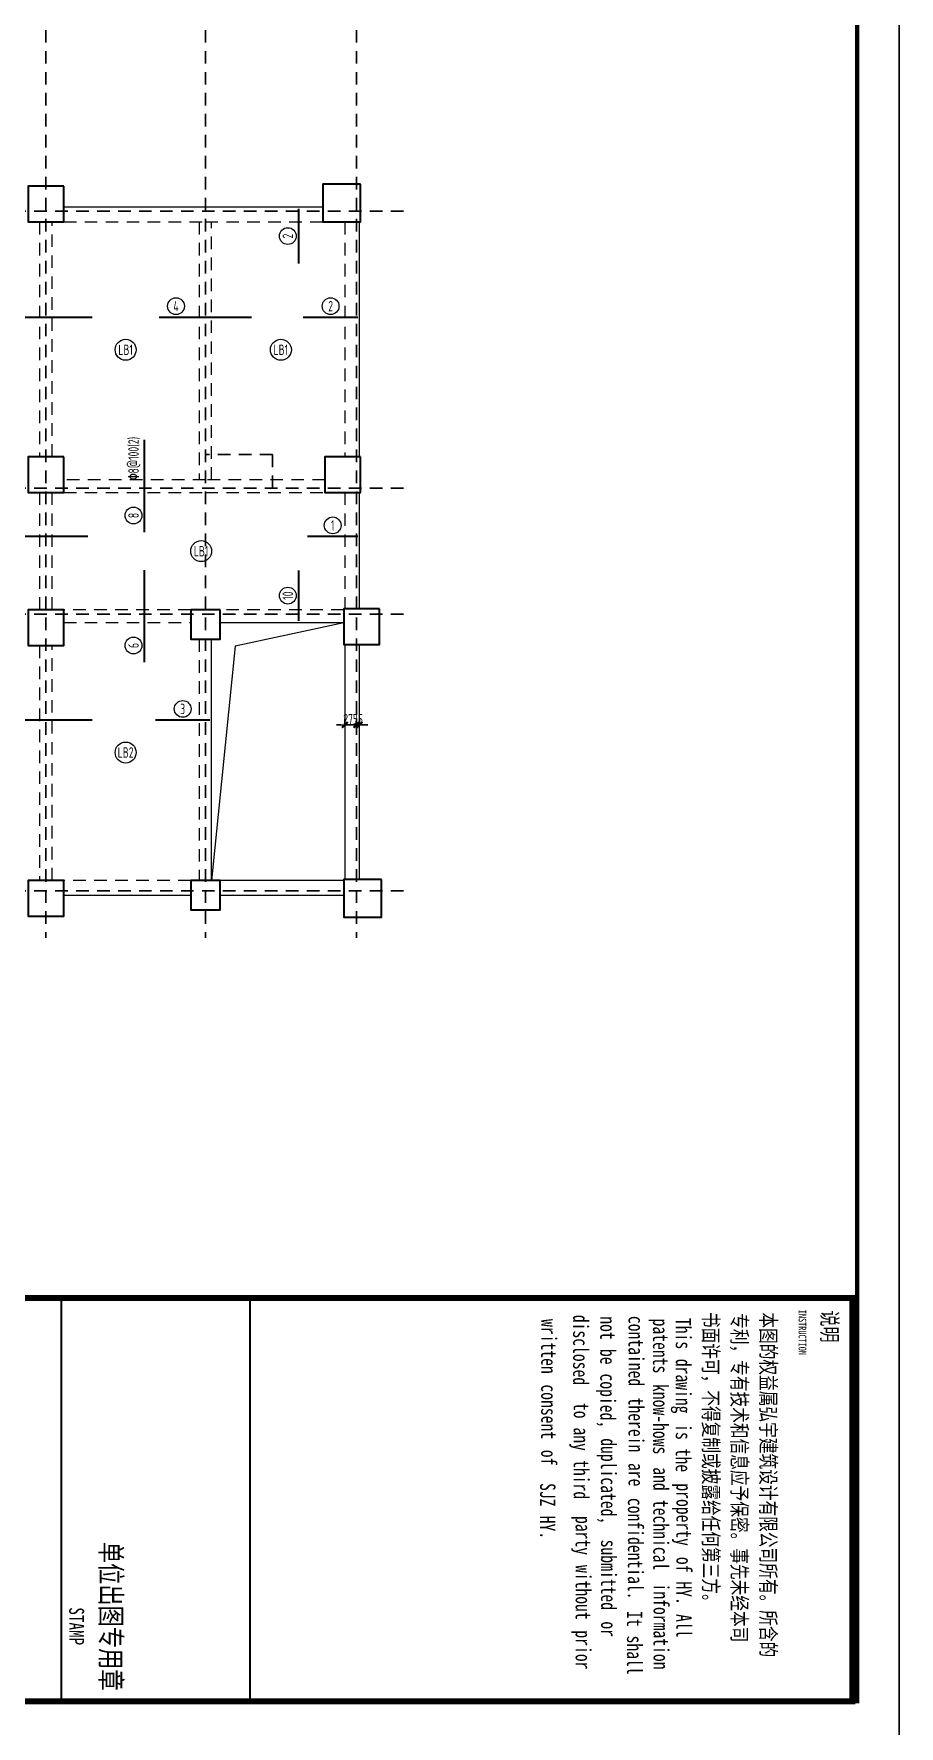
# Model space of a CAD drawing. Header units: millimetres. Extents: x 539196 to 807275, y 431843 to 1156631.
# Drawn here: x 786653 to 807275, y 684552 to 724889 of the extents above; entities that cross this region are included whole.
import ezdxf
from ezdxf.enums import TextEntityAlignment as Align

# ---------------------------------------------------------------- set-up
doc = ezdxf.new("R2010")
doc.units = ezdxf.units.MM
doc.header["$MEASUREMENT"] = 0
doc.linetypes.add('DOTE', pattern=[2.42, 2, -0.2, 0.02, -0.2])
doc.linetypes.add('虚线', pattern=[500, 300, -200])
for name, color, linetype in [('DOTE', 1, 'DOTE'), ('PUB_TITLE', 4, 'Continuous'), ('TK', 9, 'Continuous')]:
    doc.layers.add(name, color=color, linetype=linetype)
for name, color, linetype, lineweight in [('尺寸标注-梁', 3, 'Continuous', 18), ('板洞边线', 253, 'Continuous', 18), ('楼板正筋文字', 7, 'Continuous', 18), ('楼板负筋文字', 7, 'Continuous', 18), ('楼板负筋编号', 3, 'Continuous', 18), ('楼板负筋钢筋', 1, 'Continuous', 35), ('砼柱', 2, 'Continuous', 35), ('砼梁', 4, 'Continuous', 18)]:
    doc.layers.add(name, color=color, linetype=linetype, lineweight=lineweight)
doc.styles.add('-宋体', font='', dxfattribs={"width": 0.8})
doc.styles.add('样式 1_yjk_yjk_yjk_yjk_yjk_yjk_yjk_yjk_yjk_yjk_yjk_yjk_yjk_yjk', font='yjkeng.shx', dxfattribs={"width": 0.7, "bigfont": 'yjkchn.shx'})
doc.styles.get('-宋体').set_extended_font_data('SimSun')
doc.dimstyles.new('盈建科结构_yjk_yjk_yjk_yjk_yjk_yjk_yjk_yjk_yjk_yjk_yjk_yjk_yjk_yjk', dxfattribs={"dimscale": 100, "dimtxt": 2.5, "dimasz": 1, "dimexe": 1.5, "dimexo": 0.625, "dimgap": 0.1, "dimtad": 1, "dimdec": 0, "dimrnd": 1, "dimzin": 0, "dimdsep": 46, "dimtxsty": '样式 1_yjk_yjk_yjk_yjk_yjk_yjk_yjk_yjk_yjk_yjk_yjk_yjk_yjk_yjk', "dimblk": '_yjkbk', "dimblk1": 'ARCHTICK', "dimblk2": 'ARCHTICK', "dimcen": 0.09, "dimadec": 0, "dimazin": 0, "dimtfac": 1, "dimtdec": 4, "dimtix": 1, "dimtmove": 2, "dimatfit": 3, "dimfxl": 0, "dimtolj": 1, "dimtzin": 0, "dimarcsym": 0})

# ---------------------------------------------------------------- blocks, each defined once
blk = doc.blocks.new('图签11')
for p, q in [((3661956, -366171), (3661956, -326171)), ((3668756, -336322), (3661956, -336322)), ((3661956, -336322), (3668756, -336322)), ((3668732, -339499), (3662780, -339499))]:
    blk.add_line(p, q)
at = {"const_width": 34}
for points in [[(3661956, -336322), (3668756, -336322)], [(3661956, -339499), (3668732, -339499)]]:
    blk.add_lwpolyline(points, dxfattribs=at)
at = {"layer": 'PUB_TITLE', "const_width": 100}
blk.add_lwpolyline([(3661956, -326171), (3668756, -326171), (3668756, -366170), (3661956, -366170)], close=True, dxfattribs=at)
at = {"style": '-宋体', "width": 0.75}
for s, height, p in [('INSTRUCTION', 129.15, (3662157, -327077)), ('单位出图专用章', 350, (3666068, -338838)), ('STAMP', 250, (3667171, -339368))]:
    blk.add_text(s, height=height, dxfattribs=at).set_placement(p)
at = {"layer": 'TK', "color": 9, "style": '-宋体', "width": 0.75}
blk.add_text('说明', height=265.8, dxfattribs=at).set_placement((3662166, -326686))
at = {"layer": 'TK', "style": '-宋体', "width": 0.75}
for s, height, p in [('本图的权益属弘宇建筑设计有限公司所有。所含的', 258.23, (3662201, -327716)), ('专利，专有技术和信息应予保密。事先未经本司', 258.23, (3662214, -328201)), ('书面许可，不得复制或披露给任何第三方。', 258.23, (3662193, -328683)), ('This', 258.2, (3662293, -329146)), ('drawing', 258.2, (3662982, -329146)), ('is', 258.2, (3664084, -329146)), ('the', 258.2, (3664497, -329146)), ('property', 258.2, (3665082, -329136)), ('of', 258.2, (3666321, -329136)), ('HY.', 258.2, (3666734, -329136)), ('All', 258.2, (3667285, -329136)), ('patents', 258.2, (3662305, -329530)), ('know-hows', 258.2, (3663407, -329530)), ('and', 258.2, (3664810, -329525)), ('technical', 258.2, (3665361, -329525)), ('information', 258.23, (3666770, -329521)), ('contained', 258.2, (3662259, -329943)), ('therein', 258.2, (3663637, -329943)), ('confidential.', 258.23, (3665327, -329953)), ('shall', 258.2, (3667647, -329968)), ('are', 258.2, (3664738, -329943)), ('It', 258.2, (3667234, -329968)), ('not', 258.2, (3662266, -330419)), ('be', 258.2, (3662817, -330419)), ('copied,', 258.2, (3663230, -330419)), ('duplicated,', 258.23, (3664322, -330407)), ('submitted', 258.2, (3666031, -330405)), ('or', 258.2, (3667408, -330405)), ('disclosed', 258.2, (3662241, -330876)), ('to', 258.2, (3663726, -330866)), ('any', 258.2, (3664139, -330866)), ('third', 258.2, (3664690, -330866)), ('party', 258.2, (3665632, -330834)), ('without', 258.2, (3666458, -330834)), ('prior', 258.2, (3667560, -330834)), ('written', 258.2, (3662312, -331414)), ('consent', 258.2, (3663414, -331414)), ('of', 258.2, (3664516, -331414)), ('SJZ', 258.2, (3665076, -331433)), ('HY.', 258.2, (3665627, -331433))]:
    blk.add_text(s, height=height, dxfattribs=at).set_placement(p)
blk = doc.blocks.new('_yjkbk')
blk.add_line((-1, 0), (1.5, 0))
blk.add_lwpolyline([(-0.7, -0.7, 0.5, 0.5, 0), (0.7, 0.7, 0.5, 0.5, 0)], format="xyseb")
blk = doc.blocks.new('*D656')
at = {"layer": 'Defpoints', "color": 0}
for p in [(794340, 708420), (794340, 708419), (794415, 708419)]:
    blk.add_point(p, dxfattribs=at)
at = {"layer": '尺寸标注-梁', "color": 0, "lineweight": -2}
for p, q in [((794240, 708420), (794140, 708420)), ((794340, 708419), (794340, 708570)), ((794415, 708420), (794340, 708420)), ((794415, 708419), (794415, 708570)), ((794515, 708420), (794615, 708420))]:
    blk.add_line(p, q, dxfattribs=at)
at = {"layer": '尺寸标注-梁', "color": 0, "lineweight": -2, "xscale": 100, "yscale": 100, "zscale": 100}
blk.add_blockref('_yjkbk', (794340, 708420), dxfattribs=at)
at = {"layer": '尺寸标注-梁', "color": 0, "lineweight": -2, "xscale": 100, "yscale": 100, "zscale": 100, "rotation": 180}
blk.add_blockref('_yjkbk', (794415, 708420), dxfattribs=at)
at = {"layer": '尺寸标注-梁', "color": 0, "insert": (794378, 708555), "char_height": 250, "attachment_point": 5, "style": '样式 1_yjk_yjk_yjk_yjk_yjk_yjk_yjk_yjk_yjk_yjk_yjk_yjk_yjk_yjk'}
blk.add_mtext('\\A1;75', dxfattribs=at)
blk = doc.blocks.new('_ARCHTICK')
at = {"color": 0, "linetype": 'ByBlock', "const_width": 0.15}
blk.add_lwpolyline([(-0.5, -0.5), (0.5, 0.5)], dxfattribs=at)
blk = doc.blocks.new('*D657')
at = {"layer": 'Defpoints', "color": 0}
for p in [(794065, 708420), (794065, 708419), (794340, 708419)]:
    blk.add_point(p, dxfattribs=at)
at = {"layer": '尺寸标注-梁', "color": 0, "lineweight": -2}
for p, q in [((793965, 708420), (793865, 708420)), ((794065, 708419), (794065, 708570)), ((794340, 708420), (794065, 708420)), ((794340, 708419), (794340, 708570)), ((794440, 708420), (794540, 708420))]:
    blk.add_line(p, q, dxfattribs=at)
at = {"layer": '尺寸标注-梁', "color": 0, "lineweight": -2, "xscale": 100, "yscale": 100, "zscale": 100}
blk.add_blockref('_yjkbk', (794065, 708420), dxfattribs=at)
at = {"layer": '尺寸标注-梁', "color": 0, "lineweight": -2, "xscale": 100, "yscale": 100, "zscale": 100, "rotation": 180}
blk.add_blockref('_yjkbk', (794340, 708420), dxfattribs=at)
at = {"layer": '尺寸标注-梁', "color": 0, "insert": (794203, 708555), "char_height": 250, "attachment_point": 5, "style": '样式 1_yjk_yjk_yjk_yjk_yjk_yjk_yjk_yjk_yjk_yjk_yjk_yjk_yjk_yjk'}
blk.add_mtext('\\A1;275', dxfattribs=at)
blk = doc.blocks.new('jzzw')
at = {"layer": 'DOTE', "color": 1, "linetype": '虚线'}
for p, q in [((943986, 890469), (943986, 834829)), ((947786, 890469), (947786, 834829)), ((951386, 890469), (951386, 834829)), ((952506, 852149), (912186, 852149)), ((949386, 846349), (947786, 846349)), ((949386, 846349), (949386, 845549)), ((952506, 845549), (911886, 845549)), ((952506, 845549), (911886, 845549)), ((952506, 842549), (911886, 842549)), ((952506, 842549), (911886, 842549)), ((952506, 835949), (912186, 835949)), ((952506, 835949), (912186, 835949)), ((952506, 835949), (912186, 835949)), ((952506, 835949), (912186, 835949))]:
    blk.add_line(p, q, dxfattribs=at)

msp = doc.modelspace()

# ---------------------------------------------------------------- linework, layer by layer
at = {"layer": 'PUB_TITLE'}
msp.add_lwpolyline([(747875.2, 684143), (807275.2, 684143), (807275.2, 768243), (747875.2, 768243)], close=True, dxfattribs=at)
at = {"layer": 'PUB_TITLE', "const_width": 100}
msp.add_lwpolyline([(748875.2, 685143), (806275.2, 685143), (806275.2, 765743), (748875.2, 765743)], close=True, dxfattribs=at)
at = {"layer": '板洞边线'}
for p, q in [((791090.2, 710459.2), (791090.2, 710859.2)), ((794040.2, 710853.9), (791451.5, 710298)), ((794040.2, 710859.2), (794040.2, 710853.9)), ((790890.2, 710459.2), (791090.2, 710459.2)), ((791451.5, 710298), (790890.2, 704709.2))]:
    msp.add_line(p, q, dxfattribs=at)
at = {"layer": '楼板正筋文字'}
for centre in [(788840.2, 717359.2), (792540.2, 717359.2), (790640.2, 712559.2), (788840.2, 707759.2)]:
    msp.add_circle(centre, 250, dxfattribs=at)
at = {"layer": '楼板负筋编号'}
for centre in [(792705, 720069.2), (790040.2, 718398), (793725.2, 718398), (789028.6, 713409.2), (793775.2, 713173.2), (792705, 711499.2), (789028.6, 710309.2), (790200.2, 708798)]:
    msp.add_circle(centre, 200, dxfattribs=at)
at = {"layer": '楼板负筋钢筋'}
for points in [[(792965, 719419.2), (792965, 720719.2)], [(785840.2, 718138), (788040.2, 718138)], [(789640.2, 718138), (791840.2, 718138)], [(793075.2, 718138), (794375.2, 718138)], [(789288.6, 713009.2), (789288.6, 715209.2)], [(785940.2, 712913.2), (787940.2, 712913.2)], [(793175.2, 712913.2), (794375.2, 712913.2)], [(789288.6, 709909.2), (789288.6, 712109.2)], [(792965, 710899.2), (792965, 712099.2)], [(785840.2, 708538), (788040.2, 708538)], [(789550.2, 708538), (790850.2, 708538)]]:
    msp.add_lwpolyline(points, dxfattribs=at)
at = {"layer": '砼柱'}
for points in [[(787365.2, 721259.2), (786515.2, 721259.2), (786515.2, 720409.2), (787365.2, 720409.2)], [(794440.2, 721309.2), (793540.2, 721309.2), (793540.2, 720409.2), (794440.2, 720409.2)], [(787365.2, 714809.2), (786515.2, 714809.2), (786515.2, 713959.2), (787365.2, 713959.2)], [(794440.2, 714809.2), (793590.2, 714809.2), (793590.2, 713959.2), (794440.2, 713959.2)], [(787365.2, 711159.2), (786515.2, 711159.2), (786515.2, 710309.2), (787365.2, 710309.2)], [(791090.2, 711159.2), (790390.2, 711159.2), (790390.2, 710459.2), (791090.2, 710459.2)], [(794890.2, 711184.2), (794040.2, 711184.2), (794040.2, 710334.2), (794890.2, 710334.2)], [(787365.2, 704709.2), (786515.2, 704709.2), (786515.2, 703859.2), (787365.2, 703859.2)], [(791090.2, 704709.2), (790390.2, 704709.2), (790390.2, 704009.2), (791090.2, 704009.2)], [(794940.2, 704734.2), (794040.2, 704734.2), (794040.2, 703834.2), (794940.2, 703834.2)]]:
    msp.add_lwpolyline(points, close=True, dxfattribs=at)
at = {"layer": '砼梁'}
for p, q in [((790740.2, 720759.2), (787365.2, 720759.2)), ((793540.2, 720759.2), (790740.2, 720759.2)), ((794415.2, 714809.2), (794415.2, 720409.2)), ((794415.2, 711184.2), (794415.2, 713959.2)), ((791090.2, 710859.2), (794040.2, 710859.2)), ((790890.2, 704709.2), (790890.2, 710459.2)), ((794065.2, 710334.2), (794065.2, 704734.2)), ((794415.2, 704734.2), (794415.2, 710334.2)), ((794040.2, 704709.2), (791090.2, 704709.2)), ((787365.2, 704359.2), (790390.2, 704359.2)), ((791090.2, 704359.2), (794040.2, 704359.2))]:
    msp.add_line(p, q, dxfattribs=at)
at = {"layer": '砼梁', "linetype": '虚线'}
for p, q in [((786790.2, 720409.2), (786790.2, 714809.2)), ((787090.2, 714809.2), (787090.2, 720409.2)), ((787365.2, 720409.2), (790740.2, 720409.2)), ((790590.2, 720409.2), (790590.2, 714259.2)), ((790740.2, 720409.2), (793540.2, 720409.2)), ((790890.2, 714259.2), (790890.2, 720409.2)), ((794065.2, 720409.2), (794065.2, 714809.2)), ((790740.2, 714259.2), (787365.2, 714259.2)), ((793590.2, 714259.2), (790740.2, 714259.2)), ((786790.2, 713959.2), (786790.2, 711159.2)), ((787090.2, 711159.2), (787090.2, 713959.2)), ((787365.2, 713959.2), (790740.2, 713959.2)), ((790740.2, 713959.2), (793590.2, 713959.2)), ((794065.2, 713959.2), (794065.2, 711184.2)), ((790390.2, 711159.2), (787365.2, 711159.2)), ((794040.2, 711159.2), (791090.2, 711159.2)), ((787365.2, 710859.2), (790390.2, 710859.2)), ((790590.2, 710459.2), (790590.2, 704709.2)), ((786790.2, 710309.2), (786790.2, 704709.2)), ((787090.2, 704709.2), (787090.2, 710309.2)), ((790390.2, 704709.2), (787365.2, 704709.2))]:
    msp.add_line(p, q, dxfattribs=at)

# ---------------------------------------------------------------- block references
msp.add_blockref('jzzw', (-157045.6, -131489.7))
at = {"xscale": 1.41428571427241, "yscale": 1.41428571427241, "zscale": 1.414285714285714, "rotation": 270}
msp.add_blockref('图签11', (1267459.1, 5873812.1), dxfattribs=at)

# ---------------------------------------------------------------- texts
at = {"layer": '楼板正筋文字', "linetype": 'Continuous', "char_height": 250, "attachment_point": 5, "line_spacing_factor": 0.7, "style": '样式 1_yjk_yjk_yjk_yjk_yjk_yjk_yjk_yjk_yjk_yjk_yjk_yjk_yjk_yjk'}
for s, insert in [('LB1', (788840.2, 717359.2)), ('LB1', (792540.2, 717359.2)), ('LB1', (790640.2, 712559.2)), ('LB2', (788840.2, 707759.2))]:
    msp.add_mtext(s, dxfattribs=dict(at, insert=insert))
at = {"layer": '楼板负筋文字', "linetype": 'Continuous', "style": '样式 1_yjk_yjk_yjk_yjk_yjk_yjk_yjk_yjk_yjk_yjk_yjk_yjk_yjk_yjk', "width": 0.7}
msp.add_text('\x828@100(2)', height=250, rotation=449.99999, dxfattribs=at).set_placement((789228.6, 714259.2), align=Align.BOTTOM_LEFT)
at = {"layer": '楼板负筋编号', "linetype": 'Continuous', "style": '样式 1_yjk_yjk_yjk_yjk_yjk_yjk_yjk_yjk_yjk_yjk_yjk_yjk_yjk_yjk', "width": 0.7}
for s, p in [('2', (792705, 720069.2)), ('8', (789028.6, 713409.2)), ('10', (792705, 711499.2)), ('6', (789028.6, 710309.2))]:
    msp.add_text(s, height=250, rotation=449.99999, dxfattribs=at).set_placement(p, align=Align.MIDDLE_CENTER)
for s, p in [('4', (790040.2, 718398)), ('2', (793725.2, 718398)), ('1', (793775.2, 713173.2)), ('3', (790200.2, 708798))]:
    msp.add_text(s, height=250, dxfattribs=at).set_placement(p, align=Align.MIDDLE_CENTER)

# ---------------------------------------------------------------- dimensions: what is measured, and where the dimension line sits
at = {"layer": '尺寸标注-梁'}
for p1, p2, picture, middle in [((794340.2, 708419.2), (794065.2, 708419.2), '*D657', (794202.7, 708555.2)), ((794415.2, 708419.2), (794340.2, 708419.2), '*D656', (794377.7, 708555.2))]:
    dim = msp.add_aligned_dim(p1=p1, p2=p2, distance=-1, dimstyle='盈建科结构_yjk_yjk_yjk_yjk_yjk_yjk_yjk_yjk_yjk_yjk_yjk_yjk_yjk_yjk', override={"dimscale": 100, "dimtxt": 2.5, "dimasz": 1, "dimexe": 1.5, "dimexo": 0, "dimgap": 0.1, "dimtad": 1, "dimlfac": 1, "dimrnd": 5, "dimdle": 0, "dimfxlon": 0}, dxfattribs=at)
    dim.commit()
    dim.dimension.update_dxf_attribs({"geometry": picture, "text_midpoint": middle})

doc.saveas('drawing.dxf')
